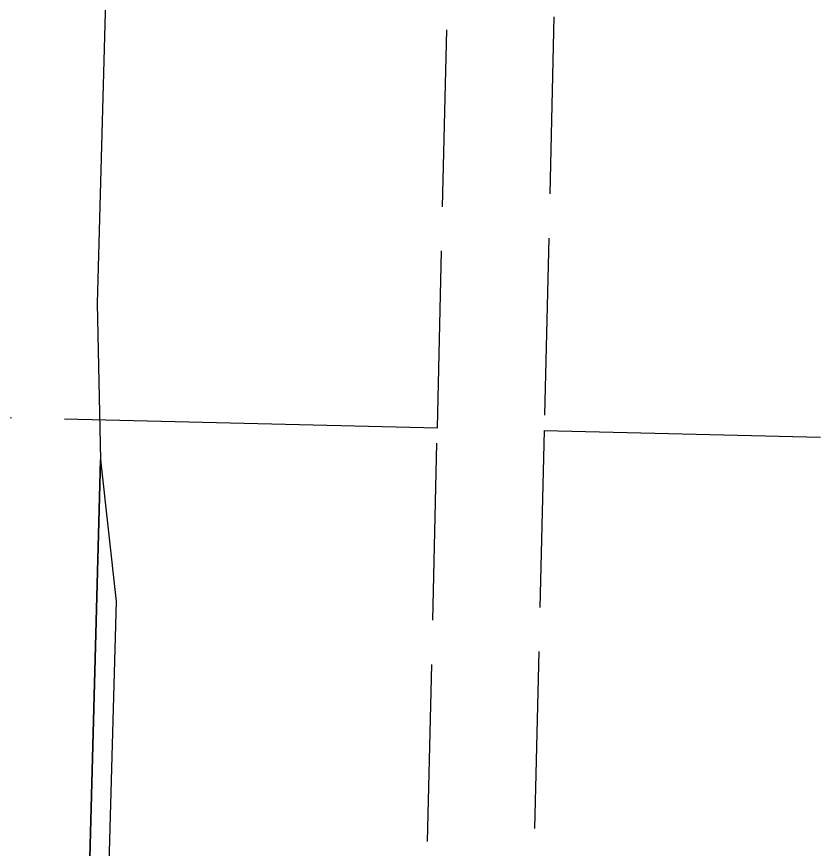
# Model space of a CAD drawing. Extents: x 380192 to 391966, y 6058532 to 6064394.
# Drawn here: x 391605.3 to 391832.3, y 6062358 to 6062593.3 of the extents above; entities that cross this region are included whole.
import ezdxf

# ---------------------------------------------------------------- set-up
doc = ezdxf.new("R2010")
doc.units = 0
doc.header["$LTSCALE"] = 5
doc.linetypes.add('foc-QUARTERLINE', pattern=[33, 25, -3, 2, -3])
doc.linetypes.add('foc-UNSURVEYED', pattern=[12.5, 10, -2.5])
for name, color, linetype in [('L-QSEC', 8, 'foc-QUARTERLINE'), ('L-TITLEDB', 4, 'Continuous'), ('L-USEC', 7, 'foc-UNSURVEYED')]:
    doc.layers.add(name, color=color, linetype=linetype)

msp = doc.modelspace()

# ---------------------------------------------------------------- linework, layer by layer
at = {"layer": 'L-QSEC'}
for p, q in [((390958.96, 6062495.4), (391724.13, 6062477.1)), ((391754.28, 6062476.38), (391832.34, 6062474.51))]:
    msp.add_line(p, q, dxfattribs=at)
at = {"layer": 'L-TITLEDB', "flags": 128}
for points in [[(391647.12, 6063208.4), (391628, 6062512.28), (391628.96, 6062468.03), (391618.54, 6062078.49), (391609.31, 6061732.76), (391610.03, 6061711.66), (391610.71, 6061691.65), (391610.83, 6061687.89), (391611.26, 6061675.23), (391611.38, 6061671.64), (391612.83, 6061628.87), (391613, 6061623.79), (391613.03, 6061623.02), (391613.35, 6061613.61), (391613.38, 6061612.83), (391613.41, 6061611.67), (391613.44, 6061610.81), (391613.86, 6061598.36), (391613.89, 6061597.53), (391613.93, 6061596.45), (391617.51, 6061490.85), (391615.51, 6061393.35), (391615.29, 6061382.81)], [(391609.31, 6061732.76), (391618.54, 6062078.49), (391628.96, 6062468.03), (391633.41, 6062428.1), (391623.6, 6062077.84), (391616.54, 6061829.47)]]:
    msp.add_lwpolyline(points, dxfattribs=at)
at = {"layer": 'L-USEC'}
for p, q in [((391724.13, 6062477.1), (391743.39, 6063281.21)), ((391773.54, 6063280.48), (391754.28, 6062476.38)), ((391704.87, 6061673), (391724.13, 6062477.1)), ((391754.28, 6062476.38), (391735.03, 6061672.27))]:
    msp.add_line(p, q, dxfattribs=at)

doc.saveas('drawing.dxf')
